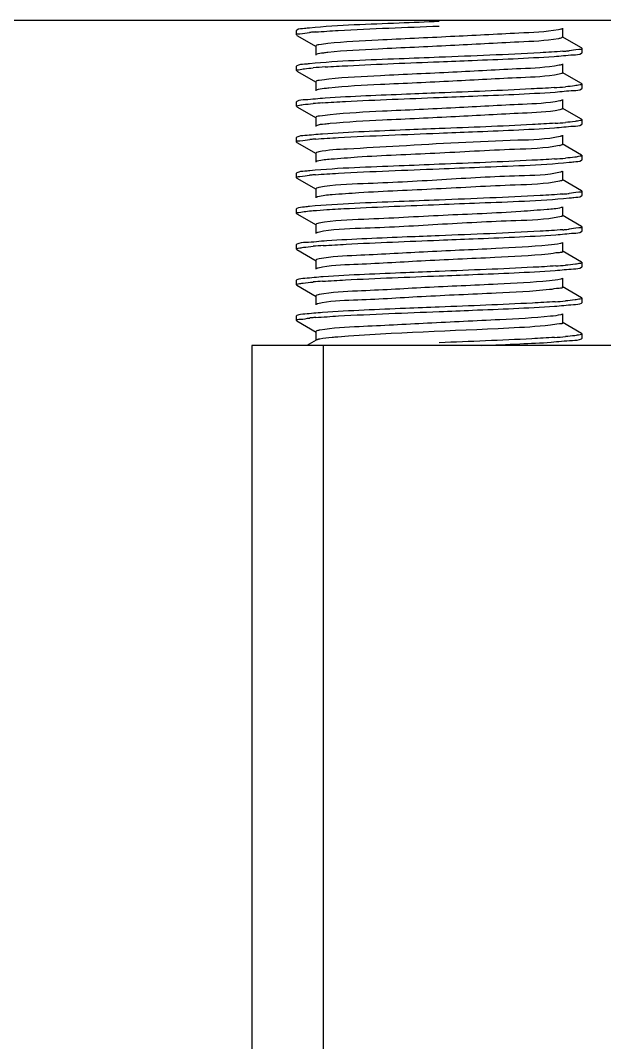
# Model space of a CAD drawing. Extents: x 1725261 to 1937680, y 860327 to 1571294.
# Drawn here: x 1839301 to 1839691, y 1252925 to 1253607 of the extents above; entities that cross this region are included whole.
import ezdxf

# ---------------------------------------------------------------- set-up
doc = ezdxf.new("R2010")
doc.units = 0
doc.header["$LTSCALE"] = 1000
doc.header["$MEASUREMENT"] = 0
doc.layers.add('bz', color=2, linetype='Continuous')

msp = doc.modelspace()

# ---------------------------------------------------------------- linework, layer by layer
at = {"linetype": 'Continuous'}
for p, q in [((1839485.31, 1253600.18), (1839485.08, 1253599.92)), ((1839485.08, 1253596.94), (1839485.08, 1253599.92)), ((1839662.7, 1253595.45), (1839662.7, 1253601.41)), ((1839485.31, 1253596.68), (1839485.08, 1253596.94)), ((1839485.31, 1253596.68), (1839498.23, 1253589.2)), ((1839675.36, 1253588.27), (1839662.44, 1253595.76)), ((1839497.97, 1253589.5), (1839497.97, 1253583.55)), ((1839675.36, 1253588.27), (1839675.59, 1253588.01)), ((1839675.36, 1253584.77), (1839675.59, 1253585.04)), ((1839675.59, 1253585.04), (1839675.59, 1253588.01)), ((1839485.31, 1253576.37), (1839485.08, 1253576.11)), ((1839485.08, 1253573.13), (1839485.08, 1253576.11)), ((1839485.31, 1253572.87), (1839485.08, 1253573.13)), ((1839485.31, 1253572.87), (1839498.23, 1253565.39)), ((1839675.36, 1253564.46), (1839662.44, 1253571.94)), ((1839662.7, 1253571.64), (1839662.7, 1253577.59)), ((1839497.97, 1253565.69), (1839497.97, 1253559.73)), ((1839675.36, 1253564.46), (1839675.59, 1253564.2)), ((1839675.59, 1253561.22), (1839675.59, 1253564.2)), ((1839675.36, 1253560.96), (1839675.59, 1253561.22)), ((1839485.31, 1253552.55), (1839485.08, 1253552.29)), ((1839485.08, 1253549.32), (1839485.08, 1253552.29)), ((1839662.7, 1253547.83), (1839662.7, 1253553.78)), ((1839485.31, 1253549.06), (1839485.08, 1253549.32)), ((1839485.31, 1253549.06), (1839498.23, 1253541.57)), ((1839675.36, 1253540.65), (1839662.44, 1253548.13)), ((1839497.97, 1253541.88), (1839497.97, 1253535.92)), ((1839675.36, 1253540.65), (1839675.59, 1253540.39)), ((1839675.36, 1253537.15), (1839675.59, 1253537.41)), ((1839675.59, 1253537.41), (1839675.59, 1253540.39)), ((1839485.31, 1253528.74), (1839485.08, 1253528.48)), ((1839485.08, 1253525.5), (1839485.08, 1253528.48)), ((1839485.31, 1253525.24), (1839485.08, 1253525.5)), ((1839485.31, 1253525.24), (1839498.23, 1253517.76)), ((1839675.36, 1253516.83), (1839662.44, 1253524.32)), ((1839662.7, 1253524.02), (1839662.7, 1253529.97)), ((1839497.97, 1253518.06), (1839497.97, 1253512.11)), ((1839675.36, 1253516.83), (1839675.59, 1253516.57)), ((1839675.59, 1253513.6), (1839675.59, 1253516.57)), ((1839675.36, 1253513.34), (1839675.59, 1253513.6)), ((1839485.31, 1253504.93), (1839485.08, 1253504.67)), ((1839485.08, 1253501.69), (1839485.08, 1253504.67)), ((1839662.7, 1253500.2), (1839662.7, 1253506.16)), ((1839485.31, 1253501.43), (1839485.08, 1253501.69)), ((1839485.31, 1253501.43), (1839498.23, 1253493.95)), ((1839661.35, 1253499.52), (1839660.65, 1253499.36)), ((1839675.36, 1253493.02), (1839662.44, 1253500.5)), ((1839497.97, 1253494.25), (1839497.97, 1253488.3)), ((1839675.36, 1253493.02), (1839675.59, 1253492.76)), ((1839675.36, 1253489.52), (1839675.59, 1253489.78)), ((1839675.59, 1253489.78), (1839675.59, 1253492.76)), ((1839662.7, 1253476.39), (1839662.7, 1253482.34)), ((1839485.31, 1253481.12), (1839485.08, 1253480.85)), ((1839485.08, 1253477.88), (1839485.08, 1253480.85)), ((1839485.31, 1253477.62), (1839485.08, 1253477.88)), ((1839485.31, 1253477.62), (1839498.23, 1253470.14)), ((1839661.63, 1253475.78), (1839660.69, 1253475.55)), ((1839675.36, 1253469.21), (1839662.44, 1253476.69)), ((1839497.97, 1253470.44), (1839497.97, 1253464.48)), ((1839675.36, 1253469.21), (1839675.59, 1253468.95)), ((1839675.59, 1253465.97), (1839675.59, 1253468.95)), ((1839675.36, 1253465.71), (1839675.59, 1253465.97)), ((1839485.31, 1253457.3), (1839485.08, 1253457.04)), ((1839485.08, 1253454.07), (1839485.08, 1253457.04)), ((1839662.7, 1253452.58), (1839662.7, 1253458.53)), ((1839485.31, 1253453.8), (1839485.08, 1253454.07)), ((1839485.31, 1253453.8), (1839498.23, 1253446.32)), ((1839675.36, 1253445.4), (1839662.44, 1253452.88)), ((1839497.97, 1253446.62), (1839497.97, 1253440.67)), ((1839675.36, 1253445.4), (1839675.59, 1253445.14)), ((1839675.36, 1253441.9), (1839675.59, 1253442.16)), ((1839675.59, 1253442.16), (1839675.59, 1253445.14)), ((1839662.7, 1253428.76), (1839662.7, 1253434.72)), ((1839485.31, 1253433.49), (1839485.08, 1253433.23)), ((1839485.08, 1253430.25), (1839485.08, 1253433.23)), ((1839485.31, 1253429.99), (1839485.08, 1253430.25)), ((1839485.31, 1253429.99), (1839498.23, 1253422.51)), ((1839675.36, 1253421.58), (1839662.44, 1253429.07)), ((1839497.97, 1253422.81), (1839497.97, 1253416.86)), ((1839675.36, 1253421.58), (1839675.59, 1253421.32)), ((1839675.59, 1253418.35), (1839675.59, 1253421.32)), ((1839675.36, 1253418.09), (1839675.59, 1253418.35)), ((1839485.31, 1253409.68), (1839485.08, 1253409.42)), ((1839485.08, 1253406.44), (1839485.08, 1253409.42)), ((1839662.7, 1253404.95), (1839662.7, 1253410.9)), ((1839485.31, 1253406.18), (1839485.08, 1253406.44)), ((1839485.31, 1253406.18), (1839498.23, 1253398.7)), ((1839675.36, 1253397.77), (1839662.44, 1253405.25)), ((1839497.97, 1253399), (1839497.97, 1253393.05)), ((1839675.36, 1253397.77), (1839675.59, 1253397.51)), ((1839675.36, 1253394.27), (1839675.59, 1253394.53)), ((1839675.59, 1253394.53), (1839675.59, 1253397.51)), ((1839455.32, 1253389.71), (1839455.32, 1249424.57)), ((1839943.48, 1253389.71), (1839455.32, 1253389.71)), ((1839498.23, 1253393.35), (1839491.96, 1253389.71)), ((1839502.94, 1253389.71), (1839502.94, 1249424.57))]:
    msp.add_line(p, q, dxfattribs=at)
for centre, radius, start, end in [((1839516.56, 1253358.52), 241.14, 94.73357, 95.43713), ((1839523.59, 1253275.2), 324.75, 94.54448, 94.75605), ((1839637.1, 1253909.59), 324.59, 274.54499, 274.75718), ((1839644.18, 1253825.62), 240.31, 274.73407, 275.44731), ((1839532.13, 1253145.23), 431.24, 93.71884, 94.78113), ((1839629.24, 1253983.06), 422.18, 273.75953, 274.79582), ((1839529.66, 1253152.93), 399.64, 93.89729, 94.8073), ((1839630.32, 1253945.51), 408.4, 273.84408, 274.80191), ((1839516.9, 1253283.2), 245.03, 94.73079, 95.38954), ((1839523.66, 1253202.9), 325.61, 94.54181, 94.75044), ((1839656.86, 1253541.46), 18.68, 281.51366, 282.91674), ((1839629.72, 1253929.38), 416.1, 273.79987, 274.79583), ((1839516.64, 1253262.36), 242.05, 94.73313, 95.42556), ((1839523.6, 1253179.81), 324.89, 94.54418, 94.75489), ((1839637.12, 1253814.08), 324.32, 274.54544, 274.75925), ((1839644.33, 1253728.67), 238.61, 274.73475, 275.46903), ((1839637.1, 1253790.53), 324.59, 274.54498, 274.75718), ((1839644.18, 1253706.54), 240.3, 274.73407, 275.44741), ((1839530.33, 1253049.2), 408.14, 93.84567, 94.80204), ((1839630.99, 1253841.77), 399.88, 273.89575, 274.80718), ((1839529.68, 1253033.59), 399.92, 93.89556, 94.80715), ((1839630.34, 1253826.18), 408.14, 273.84563, 274.80209), ((1839516.91, 1253164.04), 245.13, 94.73072, 95.38835), ((1839523.66, 1253083.82), 325.63, 94.54173, 94.75029), ((1839629.74, 1253810.07), 415.86, 273.80124, 274.79604)]:
    msp.add_arc(centre, radius, start, end, dxfattribs=at)
for points, knots in [([(1839580.33, 1253605.87), (1839571.4, 1253605.52), (1839542.54, 1253604.28), (1839513.62, 1253603.44), (1839493.75, 1253601.55)], [0, 0, 0, 0, 0.309388, 1, 1, 1, 1]), ([(1839485.08, 1253596.94), (1839485.09, 1253597.72), (1839489.54, 1253597.7), (1839491.56, 1253598.36), (1839493.71, 1253598.57)], [0, 0, 0, 0, 0.263852, 1, 1, 1, 1]), ([(1839493.75, 1253601.55), (1839492.68, 1253601.45), (1839489.89, 1253601.05), (1839486.84, 1253601.07), (1839485.31, 1253600.18)], [0, 0, 0, 0, 0.378905, 1, 1, 1, 1]), ([(1839497.86, 1253598.93), (1839502.9, 1253599.33), (1839530.37, 1253601), (1839557.88, 1253602), (1839580.33, 1253602.9)], [0, 0, 0, 0, 0.183712, 1, 1, 1, 1]), ([(1839659.89, 1253600.42), (1839651.17, 1253598.86), (1839627.02, 1253597.91), (1839586.96, 1253595.67), (1839544.46, 1253593.77), (1839517.14, 1253592.38), (1839505.97, 1253591.18)], [0, 0, 0, 0, 0.172398, 0.468214, 0.781513, 1, 1, 1, 1]), ([(1839662.43, 1253601.11), (1839662.15, 1253600.94), (1839661.29, 1253600.69), (1839660.43, 1253600.51), (1839659.89, 1253600.42)], [0, 0, 0, 0, 0.3774, 1, 1, 1, 1]), ([(1839659.89, 1253594.46), (1839651.17, 1253592.91), (1839627.02, 1253591.96), (1839586.96, 1253589.71), (1839544.46, 1253587.81), (1839517.14, 1253586.43), (1839505.97, 1253585.23)], [0, 0, 0, 0, 0.172398, 0.468214, 0.781513, 1, 1, 1, 1]), ([(1839662.69, 1253595.45), (1839662.69, 1253595.17), (1839661.39, 1253594.77), (1839660.6, 1253594.59), (1839659.89, 1253594.46)], [0, 0, 0, 0, 0.285727, 1, 1, 1, 1]), ([(1839505.97, 1253591.18), (1839503.97, 1253590.97), (1839502.07, 1253590.38), (1839497.97, 1253590.23), (1839497.97, 1253589.5)], [0, 0, 0, 0, 0.73331, 1, 1, 1, 1]), ([(1839505.97, 1253585.23), (1839505, 1253585.13), (1839502.44, 1253584.75), (1839499.66, 1253584.67), (1839498.23, 1253583.85)], [0, 0, 0, 0, 0.372879, 1, 1, 1, 1]), ([(1839662.82, 1253586.03), (1839657.78, 1253585.63), (1839630.3, 1253583.96), (1839602.79, 1253582.95), (1839580.33, 1253582.06)], [0, 0, 0, 0, 0.183696, 1, 1, 1, 1]), ([(1839656.92, 1253582.62), (1839661.19, 1253582.91), (1839667.17, 1253583.74), (1839673.7, 1253583.82), (1839675.36, 1253584.77)], [0, 0, 0, 0, 0.691032, 1, 1, 1, 1]), ([(1839675.58, 1253588.01), (1839675.58, 1253587.24), (1839671.15, 1253587.26), (1839669.14, 1253586.6), (1839666.99, 1253586.39)], [0, 0, 0, 0, 0.263842, 1, 1, 1, 1]), ([(1839580.33, 1253582.06), (1839571.39, 1253581.7), (1839542.51, 1253580.47), (1839513.58, 1253579.63), (1839493.71, 1253577.73)], [0, 0, 0, 0, 0.309518, 1, 1, 1, 1]), ([(1839504.16, 1253575.57), (1839509.21, 1253575.9), (1839534.6, 1253577.31), (1839560, 1253578.27), (1839580.33, 1253579.08)], [0, 0, 0, 0, 0.199269, 1, 1, 1, 1]), ([(1839580.33, 1253579.08), (1839587.68, 1253579.37), (1839613.21, 1253580.41), (1839638.75, 1253581.41), (1839656.92, 1253582.62)], [0, 0, 0, 0, 0.287582, 1, 1, 1, 1]), ([(1839485.08, 1253573.13), (1839485.08, 1253573.62), (1839487.76, 1253573.87), (1839489.07, 1253574.24), (1839490.4, 1253574.4)], [0, 0, 0, 0, 0.269511, 1, 1, 1, 1]), ([(1839493.71, 1253577.73), (1839492.64, 1253577.63), (1839489.87, 1253577.24), (1839486.84, 1253577.25), (1839485.31, 1253576.37)], [0, 0, 0, 0, 0.378807, 1, 1, 1, 1]), ([(1839660.31, 1253576.68), (1839651.88, 1253575.06), (1839628.12, 1253574.21), (1839588.42, 1253571.9), (1839545.73, 1253570.03), (1839518.11, 1253568.62), (1839506.7, 1253567.45)], [0, 0, 0, 0, 0.167291, 0.461164, 0.776399, 1, 1, 1, 1]), ([(1839662.43, 1253577.29), (1839662.19, 1253577.15), (1839661.47, 1253576.92), (1839660.75, 1253576.76), (1839660.31, 1253576.68)], [0, 0, 0, 0, 0.384879, 1, 1, 1, 1]), ([(1839662.69, 1253571.64), (1839662.69, 1253571.39), (1839661.6, 1253571), (1839660.91, 1253570.84), (1839660.31, 1253570.73)], [0, 0, 0, 0, 0.290239, 1, 1, 1, 1]), ([(1839506.7, 1253567.45), (1839504.52, 1253567.22), (1839502.46, 1253566.57), (1839497.97, 1253566.48), (1839497.98, 1253565.69)], [0, 0, 0, 0, 0.734244, 1, 1, 1, 1]), ([(1839660.31, 1253570.73), (1839651.88, 1253569.1), (1839628.12, 1253568.25), (1839588.42, 1253565.94), (1839545.73, 1253564.08), (1839518.11, 1253562.67), (1839506.7, 1253561.49)], [0, 0, 0, 0, 0.167291, 0.461164, 0.776399, 1, 1, 1, 1]), ([(1839675.59, 1253564.2), (1839675.59, 1253563.74), (1839673.13, 1253563.47), (1839671.9, 1253563.13), (1839670.67, 1253562.98)], [0, 0, 0, 0, 0.270664, 1, 1, 1, 1]), ([(1839506.7, 1253561.49), (1839505.63, 1253561.39), (1839502.83, 1253560.98), (1839499.78, 1253560.94), (1839498.23, 1253560.04)], [0, 0, 0, 0, 0.374868, 1, 1, 1, 1]), ([(1839580.33, 1253558.25), (1839573.05, 1253557.96), (1839547.65, 1253556.93), (1839522.25, 1253555.93), (1839504.16, 1253554.73)], [0, 0, 0, 0, 0.286943, 1, 1, 1, 1]), ([(1839656.92, 1253561.79), (1839651.86, 1253561.45), (1839626.34, 1253560.03), (1839600.8, 1253559.06), (1839580.33, 1253558.25)], [0, 0, 0, 0, 0.198417, 1, 1, 1, 1]), ([(1839580.33, 1253555.27), (1839587.79, 1253555.57), (1839613.58, 1253556.61), (1839639.38, 1253557.61), (1839657.7, 1253558.86)], [0, 0, 0, 0, 0.288852, 1, 1, 1, 1]), ([(1839657.7, 1253558.86), (1839661.79, 1253559.14), (1839667.52, 1253559.94), (1839673.77, 1253560.04), (1839675.36, 1253560.96)], [0, 0, 0, 0, 0.690302, 1, 1, 1, 1]), ([(1839504.16, 1253554.73), (1839499.79, 1253554.44), (1839493.68, 1253553.59), (1839487, 1253553.53), (1839485.31, 1253552.55)], [0, 0, 0, 0, 0.691422, 1, 1, 1, 1]), ([(1839502.49, 1253551.64), (1839507.56, 1253551.99), (1839533.5, 1253553.46), (1839559.46, 1253554.44), (1839580.33, 1253555.27)], [0, 0, 0, 0, 0.195623, 1, 1, 1, 1]), ([(1839660.69, 1253552.94), (1839652.56, 1253551.24), (1839629.19, 1253550.51), (1839589.88, 1253548.12), (1839547.01, 1253546.29), (1839519.1, 1253544.86), (1839507.45, 1253543.71)], [0, 0, 0, 0, 0.162162, 0.454084, 0.771262, 1, 1, 1, 1]), ([(1839662.43, 1253553.48), (1839662.23, 1253553.36), (1839661.64, 1253553.16), (1839661.05, 1253553.02), (1839660.69, 1253552.94)], [0, 0, 0, 0, 0.393314, 1, 1, 1, 1]), ([(1839485.08, 1253549.32), (1839485.08, 1253549.73), (1839487.26, 1253550.03), (1839488.38, 1253550.33), (1839489.48, 1253550.47)], [0, 0, 0, 0, 0.27234, 1, 1, 1, 1]), ([(1839507.45, 1253543.71), (1839505.09, 1253543.48), (1839502.87, 1253542.75), (1839497.97, 1253542.73), (1839497.98, 1253541.88)], [0, 0, 0, 0, 0.734831, 1, 1, 1, 1]), ([(1839660.69, 1253546.99), (1839652.56, 1253545.29), (1839629.19, 1253544.56), (1839589.88, 1253542.17), (1839547.01, 1253540.34), (1839519.1, 1253538.91), (1839507.45, 1253537.76)], [0, 0, 0, 0, 0.162162, 0.454084, 0.771262, 1, 1, 1, 1]), ([(1839662.69, 1253547.83), (1839662.69, 1253547.61), (1839661.8, 1253547.24), (1839661.2, 1253547.1), (1839660.69, 1253546.99)], [0, 0, 0, 0, 0.295741, 1, 1, 1, 1]), ([(1839507.45, 1253537.76), (1839506.28, 1253537.64), (1839503.24, 1253537.21), (1839499.91, 1253537.2), (1839498.23, 1253536.22)], [0, 0, 0, 0, 0.376612, 1, 1, 1, 1]), ([(1839657.7, 1253538.03), (1839652.63, 1253537.68), (1839626.86, 1253536.23), (1839601.06, 1253535.26), (1839580.33, 1253534.43)], [0, 0, 0, 0, 0.19668, 1, 1, 1, 1]), ([(1839657.29, 1253535.02), (1839661.48, 1253535.3), (1839667.34, 1253536.12), (1839673.73, 1253536.21), (1839675.36, 1253537.15)], [0, 0, 0, 0, 0.69071, 1, 1, 1, 1]), ([(1839675.59, 1253540.39), (1839675.59, 1253539.95), (1839673.28, 1253539.67), (1839672.11, 1253539.35), (1839670.95, 1253539.2)], [0, 0, 0, 0, 0.271439, 1, 1, 1, 1]), ([(1839502.49, 1253530.81), (1839498.52, 1253530.53), (1839492.94, 1253529.76), (1839486.86, 1253529.64), (1839485.31, 1253528.74)], [0, 0, 0, 0, 0.689821, 1, 1, 1, 1]), ([(1839497.87, 1253527.49), (1839502.91, 1253527.89), (1839530.39, 1253529.56), (1839557.89, 1253530.56), (1839580.33, 1253531.46)], [0, 0, 0, 0, 0.18376, 1, 1, 1, 1]), ([(1839580.33, 1253534.43), (1839572.82, 1253534.13), (1839546.87, 1253533.08), (1839520.9, 1253532.08), (1839502.49, 1253530.81)], [0, 0, 0, 0, 0.289631, 1, 1, 1, 1]), ([(1839580.33, 1253531.46), (1839587.73, 1253531.75), (1839613.39, 1253532.79), (1839639.05, 1253533.79), (1839657.29, 1253535.02)], [0, 0, 0, 0, 0.288191, 1, 1, 1, 1]), ([(1839485.08, 1253525.5), (1839485.09, 1253526.29), (1839489.63, 1253526.26), (1839491.69, 1253526.94), (1839493.88, 1253527.15)], [0, 0, 0, 0, 0.263692, 1, 1, 1, 1]), ([(1839661.03, 1253529.21), (1839651.8, 1253527.08), (1839615.63, 1253526.42), (1839568.43, 1253523.62), (1839524.22, 1253521.05), (1839506.21, 1253520.21), (1839499.97, 1253518.9)], [0, 0, 0, 0, 0.176039, 0.666697, 0.881547, 1, 1, 1, 1]), ([(1839662.43, 1253529.67), (1839662.26, 1253529.57), (1839661.8, 1253529.39), (1839661.32, 1253529.27), (1839661.03, 1253529.21)], [0, 0, 0, 0, 0.40288, 1, 1, 1, 1]), ([(1839662.69, 1253524.02), (1839662.69, 1253523.83), (1839661.98, 1253523.47), (1839661.46, 1253523.35), (1839661.03, 1253523.25)], [0, 0, 0, 0, 0.302509, 1, 1, 1, 1]), ([(1839499.97, 1253518.9), (1839499.46, 1253518.79), (1839498.86, 1253518.66), (1839497.98, 1253518.28), (1839497.98, 1253518.06)], [0, 0, 0, 0, 0.704901, 1, 1, 1, 1]), ([(1839660.59, 1253523.16), (1839650.71, 1253521.14), (1839622.76, 1253520.52), (1839577.94, 1253517.71), (1839537.02, 1253516.3), (1839510.97, 1253514.19), (1839501.93, 1253513.57), (1839498.98, 1253512.7)], [0, 0, 0, 0, 0.186624, 0.514349, 0.833932, 0.943063, 1, 1, 1, 1]), ([(1839675.59, 1253516.57), (1839675.59, 1253516.12), (1839673.16, 1253515.85), (1839671.94, 1253515.51), (1839670.73, 1253515.36)], [0, 0, 0, 0, 0.270675, 1, 1, 1, 1]), ([(1839580.33, 1253510.62), (1839571.43, 1253510.27), (1839542.6, 1253509.04), (1839513.73, 1253508.19), (1839493.88, 1253506.31)], [0, 0, 0, 0, 0.30899, 1, 1, 1, 1]), ([(1839498.98, 1253512.7), (1839498.83, 1253512.66), (1839498.58, 1253512.58), (1839498.33, 1253512.47), (1839498.23, 1253512.41)], [0, 0, 0, 0, 0.570679, 1, 1, 1, 1]), ([(1839657.29, 1253514.19), (1839652.23, 1253513.84), (1839626.59, 1253512.41), (1839600.92, 1253511.44), (1839580.33, 1253510.62)], [0, 0, 0, 0, 0.197576, 1, 1, 1, 1]), ([(1839580.33, 1253507.64), (1839589.3, 1253508), (1839618.22, 1253509.24), (1839647.19, 1253510.07), (1839667.07, 1253511.98)], [0, 0, 0, 0, 0.309889, 1, 1, 1, 1]), ([(1839667.07, 1253511.98), (1839668.13, 1253512.08), (1839670.86, 1253512.47), (1839673.85, 1253512.46), (1839675.36, 1253513.34)], [0, 0, 0, 0, 0.378508, 1, 1, 1, 1]), ([(1839485.08, 1253501.69), (1839485.08, 1253502.47), (1839489.56, 1253502.45), (1839491.59, 1253503.11), (1839493.75, 1253503.32)], [0, 0, 0, 0, 0.263792, 1, 1, 1, 1]), ([(1839493.88, 1253506.31), (1839492.79, 1253506.21), (1839489.96, 1253505.81), (1839486.87, 1253505.83), (1839485.31, 1253504.93)], [0, 0, 0, 0, 0.379214, 1, 1, 1, 1]), ([(1839497.86, 1253503.68), (1839502.9, 1253504.08), (1839530.38, 1253505.75), (1839557.88, 1253506.75), (1839580.33, 1253507.64)], [0, 0, 0, 0, 0.183719, 1, 1, 1, 1]), ([(1839661.35, 1253505.47), (1839652.38, 1253503.18), (1839625.57, 1253503.01), (1839581.81, 1253500.18), (1839537.28, 1253497.76), (1839509.7, 1253497.11), (1839500.01, 1253495.09)], [0, 0, 0, 0, 0.171627, 0.491604, 0.816321, 1, 1, 1, 1]), ([(1839662.43, 1253505.85), (1839662.3, 1253505.77), (1839661.94, 1253505.63), (1839661.57, 1253505.52), (1839661.35, 1253505.47)], [0, 0, 0, 0, 0.413783, 1, 1, 1, 1]), ([(1839660.65, 1253499.36), (1839650.93, 1253497.34), (1839623.27, 1253496.74), (1839578.76, 1253493.94), (1839537.93, 1253492.48), (1839511.62, 1253490.47), (1839502.37, 1253489.78), (1839499.26, 1253488.97)], [0, 0, 0, 0, 0.184168, 0.509408, 0.829314, 0.94023, 1, 1, 1, 1]), ([(1839662.69, 1253500.2), (1839662.69, 1253500.04), (1839662.13, 1253499.71), (1839661.69, 1253499.6), (1839661.35, 1253499.52)], [0, 0, 0, 0, 0.310906, 1, 1, 1, 1]), ([(1839500.01, 1253495.09), (1839499.49, 1253494.99), (1839498.88, 1253494.85), (1839497.98, 1253494.47), (1839497.98, 1253494.25)], [0, 0, 0, 0, 0.705268, 1, 1, 1, 1]), ([(1839662.82, 1253490.78), (1839657.78, 1253490.38), (1839630.3, 1253488.71), (1839602.79, 1253487.7), (1839580.33, 1253486.81)], [0, 0, 0, 0, 0.183681, 1, 1, 1, 1]), ([(1839666.99, 1253488.16), (1839668.06, 1253488.26), (1839670.82, 1253488.66), (1839673.84, 1253488.64), (1839675.36, 1253489.52)], [0, 0, 0, 0, 0.378702, 1, 1, 1, 1]), ([(1839675.58, 1253492.76), (1839675.58, 1253491.99), (1839671.19, 1253492), (1839669.2, 1253491.35), (1839667.07, 1253491.15)], [0, 0, 0, 0, 0.263922, 1, 1, 1, 1]), ([(1839493.76, 1253482.48), (1839492.68, 1253482.38), (1839489.89, 1253481.99), (1839486.84, 1253482.01), (1839485.31, 1253481.12)], [0, 0, 0, 0, 0.378914, 1, 1, 1, 1]), ([(1839580.33, 1253486.81), (1839571.4, 1253486.45), (1839542.54, 1253485.22), (1839513.62, 1253484.38), (1839493.76, 1253482.48)], [0, 0, 0, 0, 0.309377, 1, 1, 1, 1]), ([(1839499.26, 1253488.97), (1839499.05, 1253488.91), (1839498.7, 1253488.81), (1839498.37, 1253488.67), (1839498.24, 1253488.6)], [0, 0, 0, 0, 0.583561, 1, 1, 1, 1]), ([(1839505.25, 1253480.39), (1839510.29, 1253480.72), (1839535.31, 1253482.08), (1839560.34, 1253483.04), (1839580.33, 1253483.83)], [0, 0, 0, 0, 0.201476, 1, 1, 1, 1]), ([(1839580.33, 1253483.83), (1839589.28, 1253484.19), (1839618.17, 1253485.42), (1839647.12, 1253486.26), (1839666.99, 1253488.16)], [0, 0, 0, 0, 0.309644, 1, 1, 1, 1]), ([(1839485.08, 1253477.88), (1839485.08, 1253478.44), (1839488.21, 1253478.63), (1839489.7, 1253479.07), (1839491.24, 1253479.25)], [0, 0, 0, 0, 0.267181, 1, 1, 1, 1]), ([(1839660.69, 1253475.55), (1839651.1, 1253473.54), (1839623.75, 1253472.91), (1839579.48, 1253470.45), (1839535.65, 1253467.76), (1839508.74, 1253467.39), (1839499.56, 1253465.23)], [0, 0, 0, 0, 0.182036, 0.504841, 0.824917, 1, 1, 1, 1]), ([(1839661.63, 1253481.73), (1839658.64, 1253480.88), (1839649.56, 1253480.24), (1839623.45, 1253478.16), (1839582.54, 1253476.73), (1839537.79, 1253473.92), (1839509.91, 1253473.31), (1839500.07, 1253471.29)], [0, 0, 0, 0, 0.05757, 0.167104, 0.486771, 0.813942, 1, 1, 1, 1]), ([(1839662.43, 1253482.04), (1839662.33, 1253481.98), (1839662.06, 1253481.87), (1839661.79, 1253481.78), (1839661.63, 1253481.73)], [0, 0, 0, 0, 0.426274, 1, 1, 1, 1]), ([(1839662.69, 1253476.39), (1839662.69, 1253476.26), (1839662.27, 1253475.96), (1839661.9, 1253475.86), (1839661.63, 1253475.78)], [0, 0, 0, 0, 0.3214, 1, 1, 1, 1]), ([(1839500.07, 1253471.29), (1839499.54, 1253471.18), (1839498.91, 1253471.04), (1839497.98, 1253470.66), (1839497.98, 1253470.44)], [0, 0, 0, 0, 0.706045, 1, 1, 1, 1]), ([(1839675.58, 1253468.95), (1839675.58, 1253468.18), (1839671.15, 1253468.19), (1839669.14, 1253467.53), (1839666.99, 1253467.33)], [0, 0, 0, 0, 0.263843, 1, 1, 1, 1]), ([(1839499.56, 1253465.23), (1839499.29, 1253465.17), (1839498.84, 1253465.05), (1839498.4, 1253464.88), (1839498.24, 1253464.78)], [0, 0, 0, 0, 0.594844, 1, 1, 1, 1]), ([(1839580.33, 1253463), (1839573.19, 1253462.71), (1839548.16, 1253461.7), (1839523.12, 1253460.71), (1839505.25, 1253459.55)], [0, 0, 0, 0, 0.285303, 1, 1, 1, 1]), ([(1839662.82, 1253466.96), (1839657.78, 1253466.56), (1839630.3, 1253464.89), (1839602.79, 1253463.89), (1839580.33, 1253463)], [0, 0, 0, 0, 0.183696, 1, 1, 1, 1]), ([(1839580.33, 1253460.02), (1839587.85, 1253460.32), (1839613.8, 1253461.37), (1839639.76, 1253462.37), (1839658.16, 1253463.64)], [0, 0, 0, 0, 0.289612, 1, 1, 1, 1]), ([(1839658.16, 1253463.64), (1839662.14, 1253463.92), (1839667.72, 1253464.69), (1839673.81, 1253464.82), (1839675.36, 1253465.71)], [0, 0, 0, 0, 0.68982, 1, 1, 1, 1]), ([(1839485.08, 1253454.07), (1839485.08, 1253454.5), (1839487.39, 1253454.79), (1839488.55, 1253455.1), (1839489.72, 1253455.25)], [0, 0, 0, 0, 0.271461, 1, 1, 1, 1]), ([(1839505.25, 1253459.55), (1839500.63, 1253459.25), (1839494.17, 1253458.35), (1839487.09, 1253458.33), (1839485.31, 1253457.3)], [0, 0, 0, 0, 0.692393, 1, 1, 1, 1]), ([(1839653.05, 1253456.68), (1839641.43, 1253455.54), (1839613.63, 1253454.11), (1839570.95, 1253452.28), (1839531.71, 1253449.94), (1839508.34, 1253449.15), (1839500.15, 1253447.5)], [0, 0, 0, 0, 0.228646, 0.544797, 0.836336, 1, 1, 1, 1]), ([(1839502.95, 1253456.42), (1839508.02, 1253456.77), (1839533.8, 1253458.22), (1839559.61, 1253459.19), (1839580.33, 1253460.02)], [0, 0, 0, 0, 0.196648, 1, 1, 1, 1]), ([(1839662.44, 1253458.23), (1839662.1, 1253458.03), (1839658.98, 1253457.21), (1839655.82, 1253456.95), (1839653.05, 1253456.68)], [0, 0, 0, 0, 0.122061, 1, 1, 1, 1]), ([(1839653.05, 1253450.72), (1839641.19, 1253449.56), (1839612.88, 1253448.11), (1839569.6, 1253446.34), (1839530.43, 1253443.75), (1839507.27, 1253443.28), (1839499.49, 1253441.4)], [0, 0, 0, 0, 0.232215, 0.552573, 0.843952, 1, 1, 1, 1]), ([(1839662.69, 1253452.58), (1839662.7, 1253451.7), (1839657.71, 1253451.7), (1839655.45, 1253450.96), (1839653.05, 1253450.72)], [0, 0, 0, 0, 0.265035, 1, 1, 1, 1]), ([(1839500.15, 1253447.5), (1839499.6, 1253447.39), (1839498.95, 1253447.24), (1839497.98, 1253446.86), (1839497.98, 1253446.62)], [0, 0, 0, 0, 0.707033, 1, 1, 1, 1]), ([(1839499.49, 1253441.4), (1839499.23, 1253441.34), (1839498.81, 1253441.22), (1839498.39, 1253441.06), (1839498.24, 1253440.97)], [0, 0, 0, 0, 0.592052, 1, 1, 1, 1]), ([(1839658.16, 1253442.81), (1839653.09, 1253442.46), (1839627.16, 1253440.99), (1839601.21, 1253440.01), (1839580.33, 1253439.18)], [0, 0, 0, 0, 0.195653, 1, 1, 1, 1]), ([(1839657.71, 1253439.8), (1839661.8, 1253440.08), (1839667.52, 1253440.87), (1839673.77, 1253440.98), (1839675.36, 1253441.9)], [0, 0, 0, 0, 0.690288, 1, 1, 1, 1]), ([(1839675.59, 1253445.14), (1839675.59, 1253444.72), (1839673.4, 1253444.42), (1839672.28, 1253444.12), (1839671.18, 1253443.98)], [0, 0, 0, 0, 0.272315, 1, 1, 1, 1]), ([(1839502.95, 1253435.59), (1839498.87, 1253435.31), (1839493.15, 1253434.51), (1839486.9, 1253434.41), (1839485.31, 1253433.49)], [0, 0, 0, 0, 0.690302, 1, 1, 1, 1]), ([(1839502.51, 1253432.58), (1839507.58, 1253432.93), (1839533.51, 1253434.4), (1839559.46, 1253435.38), (1839580.33, 1253436.21)], [0, 0, 0, 0, 0.195657, 1, 1, 1, 1]), ([(1839580.33, 1253439.18), (1839572.88, 1253438.89), (1839547.08, 1253437.84), (1839521.27, 1253436.84), (1839502.95, 1253435.59)], [0, 0, 0, 0, 0.288872, 1, 1, 1, 1]), ([(1839580.33, 1253436.21), (1839587.79, 1253436.5), (1839613.59, 1253437.55), (1839639.39, 1253438.55), (1839657.71, 1253439.8)], [0, 0, 0, 0, 0.288875, 1, 1, 1, 1]), ([(1839485.08, 1253430.25), (1839485.08, 1253430.67), (1839487.27, 1253430.97), (1839488.39, 1253431.26), (1839489.49, 1253431.41)], [0, 0, 0, 0, 0.272311, 1, 1, 1, 1]), ([(1839653.81, 1253432.94), (1839642.34, 1253431.77), (1839614.66, 1253430.36), (1839571.93, 1253428.5), (1839532.31, 1253426.17), (1839508.64, 1253425.35), (1839500.28, 1253423.71)], [0, 0, 0, 0, 0.224737, 0.540402, 0.833844, 1, 1, 1, 1]), ([(1839662.44, 1253434.42), (1839662.12, 1253434.23), (1839659.26, 1253433.45), (1839656.36, 1253433.2), (1839653.81, 1253432.94)], [0, 0, 0, 0, 0.124156, 1, 1, 1, 1]), ([(1839662.69, 1253428.76), (1839662.7, 1253427.96), (1839658.12, 1253427.88), (1839656.03, 1253427.21), (1839653.81, 1253426.99)], [0, 0, 0, 0, 0.265691, 1, 1, 1, 1]), ([(1839500.28, 1253423.71), (1839499.69, 1253423.6), (1839499.02, 1253423.44), (1839497.98, 1253423.06), (1839497.97, 1253422.81)], [0, 0, 0, 0, 0.708636, 1, 1, 1, 1]), ([(1839653.81, 1253426.99), (1839641.99, 1253425.78), (1839613.51, 1253424.33), (1839569.85, 1253422.57), (1839530.37, 1253419.84), (1839506.99, 1253419.54), (1839499.28, 1253417.53)], [0, 0, 0, 0, 0.230178, 0.552364, 0.845602, 1, 1, 1, 1]), ([(1839675.59, 1253421.32), (1839675.59, 1253420.89), (1839673.28, 1253420.6), (1839672.12, 1253420.29), (1839670.95, 1253420.14)], [0, 0, 0, 0, 0.271465, 1, 1, 1, 1]), ([(1839499.28, 1253417.53), (1839499.07, 1253417.48), (1839498.72, 1253417.38), (1839498.37, 1253417.24), (1839498.24, 1253417.16)], [0, 0, 0, 0, 0.58403, 1, 1, 1, 1]), ([(1839580.33, 1253415.37), (1839572.82, 1253415.07), (1839546.87, 1253414.02), (1839520.92, 1253413.02), (1839502.51, 1253411.75)], [0, 0, 0, 0, 0.289606, 1, 1, 1, 1]), ([(1839657.71, 1253418.96), (1839652.65, 1253418.62), (1839626.87, 1253417.17), (1839601.06, 1253416.19), (1839580.33, 1253415.37)], [0, 0, 0, 0, 0.196649, 1, 1, 1, 1]), ([(1839580.33, 1253412.39), (1839587.73, 1253412.69), (1839613.39, 1253413.73), (1839639.06, 1253414.73), (1839657.3, 1253415.96)], [0, 0, 0, 0, 0.288211, 1, 1, 1, 1]), ([(1839657.3, 1253415.96), (1839661.49, 1253416.24), (1839667.34, 1253417.06), (1839673.73, 1253417.15), (1839675.36, 1253418.09)], [0, 0, 0, 0, 0.690698, 1, 1, 1, 1]), ([(1839485.08, 1253406.44), (1839485.09, 1253407.23), (1839489.64, 1253407.19), (1839491.69, 1253407.87), (1839493.89, 1253408.08)], [0, 0, 0, 0, 0.263689, 1, 1, 1, 1]), ([(1839502.51, 1253411.75), (1839498.53, 1253411.47), (1839492.95, 1253410.69), (1839486.86, 1253410.57), (1839485.31, 1253409.68)], [0, 0, 0, 0, 0.689837, 1, 1, 1, 1]), ([(1839497.87, 1253408.43), (1839502.91, 1253408.83), (1839530.39, 1253410.5), (1839557.89, 1253411.5), (1839580.33, 1253412.39)], [0, 0, 0, 0, 0.183761, 1, 1, 1, 1]), ([(1839654.54, 1253409.2), (1839643.32, 1253408.01), (1839615.93, 1253406.62), (1839573.38, 1253404.73), (1839533.4, 1253402.47), (1839509.34, 1253401.54), (1839500.68, 1253399.97)], [0, 0, 0, 0, 0.219618, 0.533346, 0.828732, 1, 1, 1, 1]), ([(1839662.44, 1253410.6), (1839662.14, 1253410.43), (1839659.53, 1253409.69), (1839656.87, 1253409.45), (1839654.54, 1253409.2)], [0, 0, 0, 0, 0.126422, 1, 1, 1, 1]), ([(1839654.54, 1253403.25), (1839645.34, 1253402.27), (1839598, 1253399.56), (1839550.61, 1253398.41), (1839512.6, 1253395.34)], [0, 0, 0, 0, 0.195307, 1, 1, 1, 1]), ([(1839662.69, 1253404.95), (1839662.7, 1253404.21), (1839658.52, 1253404.07), (1839656.58, 1253403.47), (1839654.54, 1253403.25)], [0, 0, 0, 0, 0.266491, 1, 1, 1, 1]), ([(1839500.68, 1253399.97), (1839500, 1253399.85), (1839499.23, 1253399.67), (1839497.98, 1253399.28), (1839497.97, 1253399)], [0, 0, 0, 0, 0.713347, 1, 1, 1, 1]), ([(1839499.12, 1253393.68), (1839498.94, 1253393.63), (1839498.64, 1253393.54), (1839498.35, 1253393.41), (1839498.24, 1253393.35)], [0, 0, 0, 0, 0.576749, 1, 1, 1, 1]), ([(1839500.68, 1253394.02), (1839500.39, 1253393.97), (1839499.87, 1253393.87), (1839499.35, 1253393.74), (1839499.12, 1253393.68)], [0, 0, 0, 0, 0.550321, 1, 1, 1, 1]), ([(1839512.6, 1253395.34), (1839511.33, 1253395.24), (1839507.35, 1253394.89), (1839503.36, 1253394.5), (1839500.68, 1253394.02)], [0, 0, 0, 0, 0.319148, 1, 1, 1, 1]), ([(1839657.3, 1253395.12), (1839652.24, 1253394.78), (1839626.6, 1253393.34), (1839600.93, 1253392.38), (1839580.33, 1253391.56)], [0, 0, 0, 0, 0.197548, 1, 1, 1, 1]), ([(1839608.41, 1253389.71), (1839616.97, 1253390.07), (1839632.46, 1253390.83), (1839652.88, 1253391.58), (1839666.32, 1253393.2), (1839673.54, 1253393.22), (1839675.36, 1253394.27)], [0, 0, 0, 0, 0.383058, 0.694328, 0.906069, 1, 1, 1, 1]), ([(1839675.59, 1253397.51), (1839675.59, 1253397.05), (1839673.16, 1253396.78), (1839671.95, 1253396.45), (1839670.73, 1253396.29)], [0, 0, 0, 0, 0.270698, 1, 1, 1, 1])]:
    msp.add_open_spline(points, degree=3, knots=knots, dxfattribs=at)
for points in [[(1839490.4, 1253574.4), (1839492.32, 1253574.63), (1839494.25, 1253574.81), (1839496.19, 1253574.98)], [(1839670.67, 1253562.98), (1839668.63, 1253562.72), (1839666.58, 1253562.53), (1839664.53, 1253562.36)], [(1839489.48, 1253550.47), (1839491.7, 1253550.77), (1839493.93, 1253550.97), (1839496.17, 1253551.16)], [(1839670.95, 1253539.2), (1839668.81, 1253538.92), (1839666.66, 1253538.72), (1839664.51, 1253538.54)], [(1839670.73, 1253515.36), (1839668.66, 1253515.1), (1839666.58, 1253514.9), (1839664.5, 1253514.73)], [(1839491.24, 1253479.25), (1839492.92, 1253479.44), (1839494.6, 1253479.59), (1839496.28, 1253479.73)], [(1839496.28, 1253479.73), (1839499.27, 1253479.99), (1839502.26, 1253480.2), (1839505.25, 1253480.39)], [(1839489.72, 1253455.25), (1839491.86, 1253455.53), (1839494.01, 1253455.73), (1839496.16, 1253455.91)], [(1839671.18, 1253443.98), (1839668.96, 1253443.68), (1839666.73, 1253443.48), (1839664.5, 1253443.29)], [(1839489.49, 1253431.41), (1839491.71, 1253431.7), (1839493.94, 1253431.91), (1839496.17, 1253432.1)], [(1839670.95, 1253420.14), (1839668.81, 1253419.86), (1839666.66, 1253419.66), (1839664.51, 1253419.48)], [(1839670.73, 1253396.29), (1839668.66, 1253396.03), (1839666.58, 1253395.84), (1839664.5, 1253395.66)]]:
    msp.add_open_spline(points, degree=3, dxfattribs=at)
at = {"layer": 'bz'}
msp.add_line((1843590.37, 1253606.63), (1830424.97, 1253606.63), dxfattribs=at)

doc.saveas('drawing.dxf')
